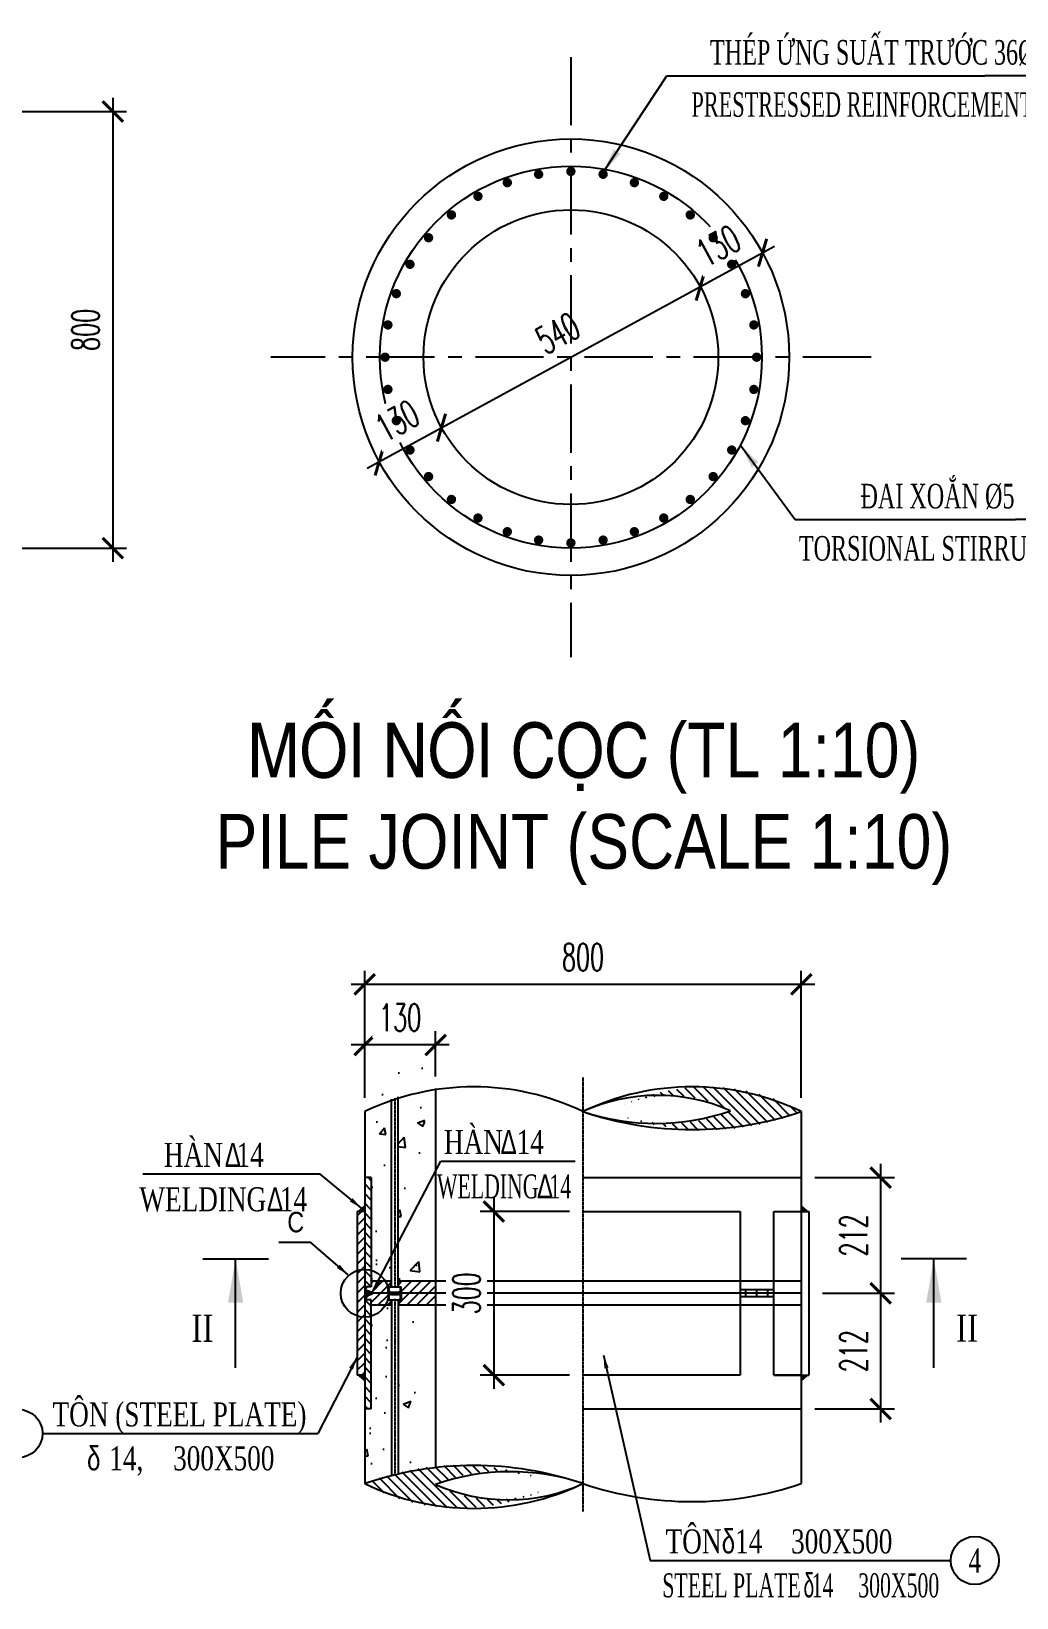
# Model space of a CAD drawing. Extents: x -687 to 808890, y -259 to 107959.
# Drawn here: x 771179 to 772984, y 73773 to 76643 of the extents above; entities that cross this region are included whole.
import ezdxf
from ezdxf.enums import TextEntityAlignment as Align

# ---------------------------------------------------------------- set-up
doc = ezdxf.new("R2010")
doc.units = 0
doc.header["$MEASUREMENT"] = 0
doc.header["$PDMODE"] = 3
doc.linetypes.add('CENTER', pattern=[2, 1.25, -0.25, 0.25, -0.25])
doc.linetypes.add('HIDDEN', pattern=[0.375, 0.25, -0.125])
doc.layers.get('0').update_dxf_attribs({"color": 3, "linetype": 'CONTINUOUS'})
doc.layers.get('DEFPOINTS').update_dxf_attribs({"linetype": 'CONTINUOUS'})
for name, color, linetype in [('HARCH', 9, 'CONTINUOUS'), ('Hatch', 5, 'CONTINUOUS'), ('khuat', 8, 'HIDDEN'), ('Kich thuoc', 4, 'CONTINUOUS'), ('KTHUOC', 2, 'CONTINUOUS'), ('Manh', 9, 'CONTINUOUS'), ('Text', 3, 'CONTINUOUS'), ('Thep chu', 1, 'CONTINUOUS'), ('Thep dai', 6, 'CONTINUOUS'), ('Tim', 8, 'CENTER'), ('VIEN', 3, 'CONTINUOUS')]:
    doc.layers.add(name, color=color, linetype=linetype)
doc.styles.add('DIM', font='isocp.shx')
doc.styles.add('HOA', font='VHAVAN.TTF')
doc.styles.add('Kichthuoc', font='romans.shx', dxfattribs={"width": 0.6})
doc.styles.get("Standard").update_dxf_attribs({"font": 'vntimeh.shx', "width": 0.65})
doc.styles.add('SYMBOL', font='greeks.shx', dxfattribs={"width": 0.8})
doc.styles.add('Ten', font='VHARIALN.TTF')
doc.linetypes.add('WELD', pattern='A,0.3,[130,ltypeshp.shx,S=0.25,R=0,X=0,Y=0.25],0.3', length=0.6)
doc.dimstyles.new('10a', dxfattribs={"dimscale": 200, "dimtxt": 0.22, "dimasz": 0.12, "dimexe": 0.12, "dimexo": 0.12, "dimgap": 0.1, "dimtad": 1, "dimdec": 0, "dimlfac": 0.5, "dimzin": 0, "dimdsep": 46, "dimtxsty": 'DIM', "dimblk": 'OBLIQUE', "dimcen": 0.09, "dimdle": 0.12, "dimclrd": 4, "dimclre": 4, "dimclrt": 3, "dimadec": 0, "dimazin": 0, "dimtfac": 1, "dimtdec": 0, "dimtmove": 0, "dimatfit": 0, "dimfxl": 1, "dimtolj": 1, "dimtzin": 0, "dimarcsym": 0})
doc.dimstyles.new('Dim 250', dxfattribs={"dimscale": 250, "dimtxt": 0.2, "dimasz": 0.15, "dimexe": 0.1, "dimexo": 0.1, "dimgap": 0.1, "dimtad": 1, "dimdec": 0, "dimlfac": -1, "dimzin": 0, "dimdsep": 46, "dimtxsty": 'Kichthuoc', "dimblk": 'ARCHTICK', "dimcen": 0.1, "dimdle": 0.1, "dimclrd": 4, "dimclre": 4, "dimclrt": 3, "dimadec": 0, "dimazin": 0, "dimtfac": 1, "dimtdec": 0, "dimtix": 1, "dimtmove": 2, "dimatfit": 3, "dimfxl": 1, "dimtfill": 1, "dimtolj": 1, "dimtzin": 0, "dimarcsym": 0})
doc.dimstyles.new('Le 250', dxfattribs={"dimscale": 250, "dimtxt": 0.22, "dimasz": 0.18, "dimexe": 0.1, "dimexo": 0.2, "dimgap": 0.1, "dimtad": 1, "dimdec": 0, "dimzin": 0, "dimdsep": 46, "dimtxsty": 'Kichthuoc', "dimblk": 'ARCHTICK', "dimcen": 0, "dimdle": 0.1, "dimclrd": 2, "dimclre": 2, "dimclrt": 256, "dimadec": 0, "dimazin": 0, "dimtfac": 1, "dimtdec": 0, "dimtix": 1, "dimtmove": 2, "dimatfit": 3, "dimfxl": 1, "dimtolj": 1, "dimtzin": 0, "dimarcsym": 0})
pattern_1 = [(135, (761014.759, 75512.651), (-8.838835, -8.838835), [])]

# ---------------------------------------------------------------- blocks, each defined once
blk = doc.blocks.new('_ArchTick')
at = {"color": 0, "linetype": 'ByBlock', "const_width": 0.15}
blk.add_lwpolyline([(-0.5, -0.5), (0.5, 0.5)], dxfattribs=at)
blk = doc.blocks.new('*D141')
at = {"layer": 'DEFPOINTS', "color": 0}
for p in [(771919.7, 74703.2), (771789.7, 74663.8)]:
    blk.add_point(p, dxfattribs=at)
at = {"layer": 'Kich thuoc', "color": 4, "lineweight": -2}
for p, q in [((771789.7, 74688.8), (771789.7, 74810.9)), ((771919.7, 74728.2), (771919.7, 74810.9)), ((771944.7, 74785.9), (771764.7, 74785.9))]:
    blk.add_line(p, q, dxfattribs=at)
at = {"layer": 'Kich thuoc', "color": 4, "lineweight": -2, "xscale": 37.5, "yscale": 37.5, "zscale": 37.5, "rotation": 180}
blk.add_blockref('_ArchTick', (771789.7, 74785.9), dxfattribs=at)
at = {"layer": 'Kich thuoc', "color": 4, "lineweight": -2, "xscale": 37.5, "yscale": 37.5, "zscale": 37.5}
blk.add_blockref('_ArchTick', (771919.7, 74785.9), dxfattribs=at)
at = {"layer": 'Kich thuoc', "color": 3, "insert": (771854.7, 74835.9), "char_height": 50, "attachment_point": 5, "style": 'Kichthuoc', "bg_fill": 3, "box_fill_scale": 1.25, "bg_fill_color": 256, "bg_fill_true_color": 13158600, "bg_fill_transparency": 0}
blk.add_mtext('\\A1;130', dxfattribs=at)
at = {"layer": 'DEFPOINTS', "color": 0}
blk.add_point((771789.7, 74785.9), dxfattribs=at)
blk = doc.blocks.new('Cati-i')
at = {"layer": 'Text'}
for p, q in [((-3, 0), (3, 0)), ((0, -10), (0, 0))]:
    blk.add_line(p, q, dxfattribs=at)
blk.add_solid([(-0.7, -4.03), (0.7, -4.03), (0, 0)], dxfattribs=at)
at = {"layer": 'Text', "width": 0.8}
blk.add_attdef('I', text='', height=2.5, dxfattribs=at).set_placement((-3.04, -7.62), align=Align.CENTER)
blk = doc.blocks.new('*D142')
at = {"layer": 'DEFPOINTS', "color": 0}
for p in [(772603.7, 74330.7), (772735.2, 74330.7), (772589.7, 74118.7)]:
    blk.add_point(p, dxfattribs=at)
at = {"layer": 'Kich thuoc', "color": 4, "lineweight": -2}
for p, q in [((772735.2, 74093.7), (772735.2, 74355.7)), ((772628.7, 74330.7), (772760.2, 74330.7)), ((772614.7, 74118.7), (772760.2, 74118.7))]:
    blk.add_line(p, q, dxfattribs=at)
at = {"layer": 'Kich thuoc', "color": 4, "lineweight": -2, "xscale": 37.5, "yscale": 37.5, "zscale": 37.5}
for p, rotation in [((772735.2, 74330.7), 90), ((772735.2, 74118.7), 270)]:
    blk.add_blockref('_ArchTick', p, dxfattribs=dict(at, rotation=rotation))
at = {"layer": 'Kich thuoc', "color": 3, "insert": (772685.2, 74224.7), "char_height": 50, "attachment_point": 5, "rotation": 90, "style": 'Kichthuoc', "bg_fill": 3, "box_fill_scale": 1.25, "bg_fill_color": 256, "bg_fill_true_color": 13158600, "bg_fill_transparency": 11732736}
blk.add_mtext('\\A1;212', dxfattribs=at)
blk = doc.blocks.new('*D143')
at = {"layer": 'DEFPOINTS', "color": 0}
for p in [(772589.7, 74542.7), (772735.2, 74542.7), (772603.7, 74330.7)]:
    blk.add_point(p, dxfattribs=at)
at = {"layer": 'Kich thuoc', "color": 4, "lineweight": -2}
for p, q in [((772735.2, 74305.7), (772735.2, 74567.7)), ((772614.7, 74542.7), (772760.2, 74542.7)), ((772628.7, 74330.7), (772760.2, 74330.7))]:
    blk.add_line(p, q, dxfattribs=at)
at = {"layer": 'Kich thuoc', "color": 4, "lineweight": -2, "xscale": 37.5, "yscale": 37.5, "zscale": 37.5}
for p, rotation in [((772735.2, 74542.7), 90), ((772735.2, 74330.7), 270)]:
    blk.add_blockref('_ArchTick', p, dxfattribs=dict(at, rotation=rotation))
at = {"layer": 'Kich thuoc', "color": 3, "insert": (772685.2, 74436.7), "char_height": 50, "attachment_point": 5, "rotation": 90, "style": 'Kichthuoc', "bg_fill": 3, "box_fill_scale": 1.25, "bg_fill_color": 256, "bg_fill_true_color": 13158600, "bg_fill_transparency": 2499568}
blk.add_mtext('\\A1;212', dxfattribs=at)
blk = doc.blocks.new('_Oblique')
at = {"color": 0, "linetype": 'ByBlock', "lineweight": -2}
blk.add_line((-0.5, -0.5), (0.5, 0.5), dxfattribs=at)
blk = doc.blocks.new('*D144')
at = {"layer": 'DEFPOINTS', "color": 0}
for p in [(772189.7, 74480.7), (772026.3, 74180.7), (772189.7, 74180.7)]:
    blk.add_point(p, dxfattribs=at)
at = {"layer": 'Kich thuoc', "color": 4, "lineweight": -2}
for p, q in [((772026.3, 74505.7), (772026.3, 74155.7)), ((772164.7, 74480.7), (772001.3, 74480.7)), ((772164.7, 74180.7), (772001.3, 74180.7))]:
    blk.add_line(p, q, dxfattribs=at)
at = {"layer": 'Kich thuoc', "color": 4, "lineweight": -2, "xscale": 37.5, "yscale": 37.5, "zscale": 37.5}
for p, rotation in [((772026.3, 74480.7), 90), ((772026.3, 74180.7), 270)]:
    blk.add_blockref('_ArchTick', p, dxfattribs=dict(at, rotation=rotation))
at = {"layer": 'Kich thuoc', "color": 3, "insert": (771976.3, 74330.7), "char_height": 50, "attachment_point": 5, "rotation": 90, "style": 'Kichthuoc', "bg_fill": 3, "box_fill_scale": 1.25, "bg_fill_color": 256, "bg_fill_true_color": 13158600, "bg_fill_transparency": 8319748}
blk.add_mtext('\\A1;300', dxfattribs=at)
blk = doc.blocks.new('*D145')
at = {"layer": 'DEFPOINTS', "color": 0}
for p in [(771789.7, 74896.8), (771789.7, 74720), (772589.7, 74663.8)]:
    blk.add_point(p, dxfattribs=at)
at = {"layer": 'Kich thuoc', "color": 4, "lineweight": -2}
for p, q in [((772614.7, 74896.8), (771764.7, 74896.8)), ((771789.7, 74745), (771789.7, 74921.8)), ((772589.7, 74688.8), (772589.7, 74921.8))]:
    blk.add_line(p, q, dxfattribs=at)
at = {"layer": 'Kich thuoc', "color": 4, "lineweight": -2, "xscale": 37.5, "yscale": 37.5, "zscale": 37.5, "rotation": 180}
blk.add_blockref('_ArchTick', (771789.7, 74896.8), dxfattribs=at)
at = {"layer": 'Kich thuoc', "color": 4, "lineweight": -2, "xscale": 37.5, "yscale": 37.5, "zscale": 37.5}
blk.add_blockref('_ArchTick', (772589.7, 74896.8), dxfattribs=at)
at = {"layer": 'Kich thuoc', "color": 3, "insert": (772189.7, 74946.8), "char_height": 50, "attachment_point": 5, "style": 'Kichthuoc', "bg_fill": 3, "box_fill_scale": 1.25, "bg_fill_color": 256, "bg_fill_true_color": 13158600, "bg_fill_transparency": 16089292}
blk.add_mtext('\\A1;800', dxfattribs=at)
blk = doc.blocks.new('*D184')
at = {"layer": 'DEFPOINTS', "color": 0}
for p in [(771116, 76496.3), (771116, 75696.3), (771328.2, 75696.3)]:
    blk.add_point(p, dxfattribs=at)
at = {"layer": 'Kich thuoc', "color": 4, "lineweight": -2}
for p, q in [((771328.2, 76521.3), (771328.2, 75671.3)), ((771141, 76496.3), (771353.2, 76496.3)), ((771141, 75696.3), (771353.2, 75696.3))]:
    blk.add_line(p, q, dxfattribs=at)
at = {"layer": 'Kich thuoc', "color": 4, "lineweight": -2, "xscale": 37.5, "yscale": 37.5, "zscale": 37.5}
for p, rotation in [((771328.2, 76496.3), 90), ((771328.2, 75696.3), 270)]:
    blk.add_blockref('_ArchTick', p, dxfattribs=dict(at, rotation=rotation))
at = {"layer": 'Kich thuoc', "color": 3, "insert": (771278.2, 76096.3), "char_height": 50, "attachment_point": 5, "rotation": 90, "style": 'Kichthuoc', "bg_fill": 3, "box_fill_scale": 1.25, "bg_fill_color": 256, "bg_fill_true_color": 13158600, "bg_fill_transparency": 11732736}
blk.add_mtext('\\A1;800', dxfattribs=at)
blk = doc.blocks.new('*D181')
at = {"layer": 'DEFPOINTS', "color": 0}
for p in [(771930.4, 75917.1), (771930.4, 75917.1), (771816.3, 75854.9)]:
    blk.add_point(p, dxfattribs=at)
at = {"layer": 'Kich thuoc', "color": 4, "lineweight": -2}
blk.add_line((771794.3, 75842.9), (771952.4, 75929.1), dxfattribs=at)
at = {"layer": 'Kich thuoc', "color": 4, "lineweight": -2, "xscale": 37.5, "yscale": 37.5, "zscale": 37.5}
for p, rotation in [((771930.4, 75917.1), 28.58698925842273), ((771816.3, 75854.9), 208.5869892584228)]:
    blk.add_blockref('_ArchTick', p, dxfattribs=dict(at, rotation=rotation))
at = {"layer": 'Kich thuoc', "color": 3, "insert": (771849.4, 75929.9), "char_height": 50, "attachment_point": 5, "rotation": 28.587, "style": 'Kichthuoc', "bg_fill": 3, "box_fill_scale": 1.25, "bg_fill_color": 256, "bg_fill_true_color": 13158600, "bg_fill_transparency": 11732736}
blk.add_mtext('\\A1;130', dxfattribs=at)
blk = doc.blocks.new('*D182')
at = {"layer": 'DEFPOINTS', "color": 0}
for p in [(772404.6, 76175.5), (772404.6, 76175.5), (771930.4, 75917.1)]:
    blk.add_point(p, dxfattribs=at)
at = {"layer": 'Kich thuoc', "color": 4, "lineweight": -2}
blk.add_line((771908.5, 75905.1), (772426.5, 76187.5), dxfattribs=at)
at = {"layer": 'Kich thuoc', "color": 4, "lineweight": -2, "xscale": 37.5, "yscale": 37.5, "zscale": 37.5}
for p, rotation in [((772404.6, 76175.5), 28.58698925857876), ((771930.4, 75917.1), 208.5869892585788)]:
    blk.add_blockref('_ArchTick', p, dxfattribs=dict(at, rotation=rotation))
at = {"layer": 'Kich thuoc', "color": 3, "insert": (772143.6, 76090.2), "char_height": 50, "attachment_point": 5, "rotation": 28.587, "style": 'Kichthuoc', "bg_fill": 3, "box_fill_scale": 1.25, "bg_fill_color": 256, "bg_fill_true_color": 13158600, "bg_fill_transparency": 8766896}
blk.add_mtext('\\A1;540', dxfattribs=at)
blk = doc.blocks.new('*D183')
at = {"layer": 'DEFPOINTS', "color": 0}
for p in [(772518.7, 76237.7), (772518.7, 76237.7), (772404.6, 76175.5)]:
    blk.add_point(p, dxfattribs=at)
at = {"layer": 'Kich thuoc', "color": 4, "lineweight": -2}
blk.add_line((772382.6, 76163.5), (772540.7, 76249.7), dxfattribs=at)
at = {"layer": 'Kich thuoc', "color": 4, "lineweight": -2, "xscale": 37.5, "yscale": 37.5, "zscale": 37.5}
for p, rotation in [((772518.7, 76237.7), 28.58698925876108), ((772404.6, 76175.5), 208.5869892587611)]:
    blk.add_blockref('_ArchTick', p, dxfattribs=dict(at, rotation=rotation))
at = {"layer": 'Kich thuoc', "color": 3, "insert": (772437.7, 76250.5), "char_height": 50, "attachment_point": 5, "rotation": 28.587, "style": 'Kichthuoc', "bg_fill": 3, "box_fill_scale": 1.25, "bg_fill_color": 256, "bg_fill_true_color": 13158600, "bg_fill_transparency": 2926108}
blk.add_mtext('\\A1;130', dxfattribs=at)

msp = doc.modelspace()

# ---------------------------------------------------------------- hatches: boundary and pattern name
at = {"layer": 'HARCH'}
h = msp.add_hatch(dxfattribs=at)
h.set_pattern_fill('ANSI31', color=256, scale=100, angle=90, style=0)
h.set_pattern_definition(pattern_1)
h.paths.add_polyline_path([(771919.7, 73980.5, -0.177243), (772112.6, 73991.7, 0.173829), (771789.7, 73982, 0.245422), (772123.5, 73973.5, -0.241912)])
at = {"layer": 'Hatch'}
h = msp.add_hatch(dxfattribs=at)
h.set_pattern_fill('ANSI31', color=256, scale=100, angle=90, style=0)
h.set_pattern_definition(pattern_1)
h.paths.add_polyline_path([(771801.7, 74542.7), (771789.7, 74542.7), (771789.7, 74342.7), (771801.7, 74342.7)])
h.paths.add_polyline_path([(771801.7, 74318.7), (771789.7, 74318.7), (771789.7, 74118.7), (771801.7, 74118.7)])
h = msp.add_hatch(dxfattribs=at)
h.set_pattern_fill('ANSI31', color=256, scale=100, style=0)
h.set_pattern_definition([(45, (0, -26365.04), (-8.83883476, 8.83883476), [])])
h.paths.add_polyline_path([(771789.7, 74480.7), (771775.7, 74480.7), (771775.7, 74372.2, -0.081492), (771789.7, 74374.5)])
h.paths.add_polyline_path([(771789.7, 74324.2), (771789.7, 74374.5, 0.081492), (771775.7, 74372.2), (771775.7, 74289.2, 0.081492), (771789.7, 74286.9)])
h.paths.add_polyline_path([(771789.7, 74286.9, -0.081492), (771775.7, 74289.2), (771775.7, 74180.7), (771789.7, 74180.7)])
h = msp.add_hatch(dxfattribs=at)
h.set_pattern_fill('ANSI31', color=256, scale=100, style=0)
h.set_pattern_definition([(45, (761014.759, 75512.651), (-8.838835, 8.838835), [])])
h.paths.add_polyline_path([(771832.7, 74342.7), (771837.7, 74342.7), (771837.7, 74352.7), (771801.7, 74352.7), (771801.7, 74342.7), (771789.7, 74342.7), (771789.7, 74337.2), (771803.7, 74332.2), (771803.7, 74330.7), (771832.7, 74330.7)])
h.paths.add_polyline_path([(771837.7, 74318.7), (771832.7, 74318.7), (771832.7, 74330.7), (771803.7, 74330.7), (771803.7, 74329.2), (771789.7, 74324.2), (771789.7, 74318.7), (771801.7, 74318.7), (771801.7, 74308.7), (771837.7, 74308.7)])
h.paths.add_polyline_path([(771919.7, 74352.7), (771851.7, 74352.7), (771851.7, 74342.7), (771856.7, 74342.7), (771856.7, 74330.7), (771919.7, 74330.7)])
h.paths.add_polyline_path([(771919.7, 74330.7), (771856.7, 74330.7), (771856.7, 74318.7), (771851.7, 74318.7), (771851.7, 74308.7), (771919.7, 74308.7)])

# ---------------------------------------------------------------- linework, layer by layer
msp.add_circle((772167.5, 76046.3), 270)
for p, q in [((772487.7, 74337.2), (772487.7, 74324.2)), ((772507.7, 74337.2), (772507.7, 74324.2)), ((772527.7, 74337.2), (772527.7, 74324.2))]:
    msp.add_line(p, q, dxfattribs=at)
for points in [[(771789.7, 74480.7), (771789.7, 74492.7), (771775.7, 74480.7)], [(772589.7, 74480.7), (772589.7, 74492.7), (772603.7, 74480.7)], [(771789.7, 74180.7), (771775.7, 74180.7), (771789.7, 74168.7)], [(772589.7, 74180.7), (772603.7, 74180.7), (772589.7, 74168.7)]]:
    msp.add_solid(points, dxfattribs=at)
at = {"layer": 'khuat'}
for p, q in [((772477.7, 74352.7), (772189.7, 74352.7)), ((772589.7, 74352.7), (772539.7, 74352.7)), ((772477.7, 74330.7), (772189.7, 74330.7)), ((772589.7, 74330.7), (772539.7, 74330.7)), ((772477.7, 74308.7), (772189.7, 74308.7)), ((772589.7, 74308.7), (772539.7, 74308.7))]:
    msp.add_line(p, q, dxfattribs=at)
at = {"layer": 'KTHUOC'}
for p, q in [((771383.5, 74549.4), (771707.3, 74549.4)), ((771929, 74573), (772175.6, 74573)), ((771199.4, 74073.8), (771704.1, 74073.8)), ((772312.6, 73841), (772863.7, 73841))]:
    msp.add_line(p, q, dxfattribs=at)
for centre in [(771155.4, 74073.8), (772907.7, 73841)]:
    msp.add_circle(centre, 44, dxfattribs=at)
for centre, radius, start, end in [((772389.7, 74245), 464.1, 64.4699, 115.5301), ((772389.7, 75250.7), 620, 251.1823, 288.8177), ((771989.7, 73395.1), 620, 71.1823, 108.8177), ((771989.7, 74400.7), 464.1, 244.4699, 295.5301), ((772056.9, 73586), 417.7, 71.4505, 109.1681), ((772053.1, 74280.8), 328.6, 246.0522, 294.5664), ((772389.7, 74568.9), 620, 251.1823, 288.8177)]:
    msp.add_arc(centre, radius, start, end, dxfattribs=at)
msp.add_solid([(771789.7, 74337.2), (771803.7, 74332.2), (771789.7, 74324.2), (771803.7, 74329.2)], dxfattribs=at)
at = {"layer": 'Manh', "linetype": 'WELD', "ltscale": 22}
for p, q in [((772189.7, 74480.7), (772477.7, 74480.7)), ((772477.7, 74480.7), (772477.7, 74180.7)), ((772477.7, 74480.7), (772477.7, 74180.7)), ((772539.7, 74180.7), (772539.7, 74480.7)), ((772539.7, 74480.7), (772589.7, 74480.7)), ((772477.7, 74180.7), (772189.7, 74180.7)), ((772589.7, 74180.7), (772539.7, 74180.7))]:
    msp.add_line(p, q, dxfattribs=at)
at = {"layer": 'Thep chu', "const_width": 8.56}
for points in [[(772104.2, 76380.8, 1), (772112.6, 76382.3, 1)], [(772163.2, 76386.7, 1), (772171.8, 76386.7, 1)], [(772222.4, 76382.3, 1), (772230.8, 76380.8, 1)], [(772047, 76364.7, 1), (772055.1, 76367.6, 1)], [(772279.9, 76367.6, 1), (772287.9, 76364.7, 1)], [(771993.6, 76339, 1), (772001, 76343.2, 1)], [(772334, 76343.2, 1), (772341.4, 76339, 1)], [(771945.4, 76304.3, 1), (771952, 76309.8, 1)], [(771904, 76261.8, 1), (771909.5, 76268.4, 1)], [(771870.6, 76212.8, 1), (771874.8, 76220.2, 1)], [(771846.2, 76158.7, 1), (771849.1, 76166.7, 1)], [(771831.5, 76101.2, 1), (771833, 76109.6, 1)], [(772502, 76109.6, 1), (772503.5, 76101.2, 1)], [(771827.1, 76042, 1), (771827.1, 76050.6, 1)], [(772507.9, 76050.6, 1), (772507.9, 76042, 1)], [(772503.5, 75991.4, 1), (772502, 75983, 1)], [(772488.8, 75933.9, 1), (772485.9, 75925.9, 1)], [(772464.4, 75879.8, 1), (772460.1, 75872.4, 1)], [(772431, 75830.8, 1), (772425.5, 75824.2, 1)], [(771952, 75782.8, 1), (771945.4, 75788.3, 1)], [(772389.6, 75788.3, 1), (772383, 75782.8, 1)], [(772001, 75749.4, 1), (771993.6, 75753.6, 1)], [(772341.4, 75753.6, 1), (772334, 75749.4, 1)], [(772055.1, 75725, 1), (772047, 75727.9, 1)], [(772287.9, 75727.9, 1), (772279.9, 75725, 1)], [(772112.6, 75710.3, 1), (772104.2, 75711.8, 1)], [(772171.8, 75705.9, 1), (772163.2, 75705.9, 1)], [(772230.8, 75711.8, 1), (772222.4, 75710.3, 1)]]:
    msp.add_lwpolyline(points, format="xyb", close=True, dxfattribs=at)
at = {"layer": 'Thep dai'}
msp.add_circle((772167.5, 76046.3), 350, dxfattribs=at)
at = {"layer": 'Tim'}
for p, q in [((772189.7, 74725.9), (772189.7, 73930.5)), ((771844.7, 74688.5), (771844.7, 74340.7)), ((771844.7, 74320.7), (771844.7, 73999.8))]:
    msp.add_line(p, q, dxfattribs=at)
at = {"layer": 'VIEN'}
for p, q in [((771919.7, 74706.3), (771919.7, 74355.7)), ((771838.6, 74342.7), (771838.6, 74686.3)), ((771850.8, 74342.7), (771850.8, 74690.6)), ((771789.7, 74663.8), (771789.7, 74337.2)), ((772589.7, 74663.8), (772589.7, 74330.7)), ((771801.7, 74542.7), (771789.7, 74542.7)), ((771801.7, 74542.7), (771801.7, 74342.7)), ((772189.7, 74542.7), (772589.7, 74542.7)), ((771789.7, 74480.7), (771775.7, 74480.7)), ((771775.7, 74480.7), (771775.7, 74180.7)), ((771789.7, 74468.7), (771789.7, 74192.7)), ((772189.7, 74480.7), (772477.7, 74480.7)), ((772539.7, 74480.7), (772603.7, 74480.7)), ((772603.7, 74480.7), (772603.7, 74180.7)), ((771838.6, 74352.7), (771801.7, 74352.7)), ((771837.7, 74342.7), (771837.7, 74352.7)), ((772189.7, 74352.7), (771850.8, 74352.7)), ((771851.7, 74342.7), (771851.7, 74352.7)), ((771919.7, 74355.7), (771919.7, 74305.7)), ((772539.7, 74352.7), (772477.7, 74352.7)), ((771801.7, 74342.7), (771789.7, 74342.7)), ((771803.7, 74332.2), (771789.7, 74337.2)), ((771803.7, 74329.2), (771789.7, 74324.2)), ((771789.7, 74324.2), (771789.7, 73982)), ((771803.7, 74332.2), (771803.7, 74330.7)), ((771803.7, 74329.2), (771803.7, 74330.7)), ((772189.7, 74330.7), (771803.7, 74330.7)), ((771832.7, 74330.7), (771832.7, 74342.7)), ((771832.7, 74342.7), (771837.7, 74342.7)), ((771832.7, 74330.7), (771832.7, 74318.7)), ((771838.6, 74342.7), (771850.8, 74342.7)), ((771838.6, 74332.7), (771850.8, 74332.7)), ((771838.6, 74328.7), (771850.8, 74328.7)), ((771851.7, 74342.7), (771856.7, 74342.7)), ((771856.7, 74330.7), (771856.7, 74342.7)), ((771856.7, 74330.7), (771856.7, 74318.7)), ((772539.7, 74337.2), (772477.7, 74337.2)), ((772539.7, 74330.7), (772477.7, 74330.7)), ((772539.7, 74324.2), (772477.7, 74324.2)), ((772589.7, 74330.7), (772589.7, 73982)), ((771801.7, 74318.7), (771789.7, 74318.7)), ((771801.7, 74118.7), (771801.7, 74318.7)), ((771838.6, 74308.7), (771801.7, 74308.7)), ((771832.7, 74318.7), (771837.7, 74318.7)), ((771837.7, 74312.7), (771837.7, 74318.8)), ((771837.7, 74318.7), (771837.7, 74308.7)), ((771838.6, 74318.7), (771838.6, 73998.2)), ((771838.6, 74318.7), (771850.8, 74318.7)), ((771850.8, 74318.7), (771850.8, 74001.4)), ((772189.7, 74308.7), (771850.8, 74308.7)), ((771851.7, 74318.7), (771856.7, 74318.7)), ((771851.7, 74318.7), (771851.7, 74308.7)), ((771919.7, 74305.7), (771919.7, 74013)), ((772539.7, 74308.7), (772477.7, 74308.7)), ((771789.7, 74180.7), (771775.7, 74180.7)), ((772539.7, 74180.7), (772603.7, 74180.7)), ((771801.7, 74118.7), (771789.7, 74118.7)), ((772189.7, 74118.7), (772589.7, 74118.7))]:
    msp.add_line(p, q, dxfattribs=at)
msp.add_circle((771789.7, 74330.7), 43.8, dxfattribs=at)
for centre, start, end in [((771838.6, 74337.7), 90, 270), ((771838.6, 74323.7), 90, 270), ((771850.8, 74337.7), 270, 90), ((771850.8, 74323.7), 270, 90)]:
    msp.add_arc(centre, 5, start, end, dxfattribs=at)

# ---------------------------------------------------------------- block references
at = {"layer": 'Hatch', "xscale": 20, "yscale": 20, "zscale": 20}
msp.add_blockref('Cati-i', (771553.2, 74394.1), dxfattribs=at).add_auto_attribs({'I': 'II'})
at = {"layer": 'Hatch'}
ref = msp.add_blockref('Cati-i', (772832.5, 74394.1), dxfattribs=dict(at, xscale=-20, yscale=20, zscale=20))
ref.add_attrib('I', 'II', dxfattribs={"layer": 'Text', "height": 50, "width": 0.8}).set_placement((772893.4, 74241.8), align=Align.CENTER)

# ---------------------------------------------------------------- texts
at = {"layer": 'Text'}
for s, height, width, p in [('thÐp øng suÊt tr\xadíc 36%%c10.7', 45, 0.65, (772759.3, 76582.5)), ('prestressed reinforcement 36%%c10.7', 45, 0.6, (772777.6, 76486.8)), ('®ai xo¾n %%C5', 45, 0.65, (772839.3, 75769.2)), ('torsional stirrup %%C5', 45, 0.65, (772839.3, 75673.5)), ('T«n (steel plate)', 44, 0.75, (771450.4, 74086.8)), ('14,', 44, 0.75, (771352.9, 74006.3)), ('300x500', 44, 0.75, (771531.5, 74006.3)), ('T«n  14', 44, 0.75, (772429.7, 73854)), ('300x500', 44, 0.75, (772663.8, 73854)), ('steel plate  14', 44, 0.6, (772491.8, 73773.5)), ('300x500', 44, 0.6, (772768.3, 73773.5))]:
    msp.add_text(s, height=height, dxfattribs=dict(at, width=width)).set_placement(p, align=Align.CENTER)
at = {"layer": 'Text', "color": 3, "style": 'Ten'}
for s, p in [('mèi nèi cäc (TL 1:10)', (772191.4, 75276.2)), ('pile joint (scale 1:10)', (772191.4, 75108.9))]:
    msp.add_text(s, height=100, dxfattribs=at).set_placement(p, align=Align.CENTER)
at = {"layer": 'Text', "width": 0.75}
for s, p in [('Hµn  14', (771935.1, 74586)), ('Hµn  14', (771421.9, 74562.4)), ('welding  14', (771376.8, 74481))]:
    msp.add_text(s, height=44, dxfattribs=at).set_placement(p)
at = {"layer": 'Text', "style": 'SYMBOL'}
for s, width, p in [('D', 0.75, (772038.7, 74586)), ('D', 0.75, (771533.4, 74562.4)), ('D', 0.75, (771610.7, 74481)), ('d', 0.75, (771281, 74006.3)), ('d', 0.75, (772443.9, 73854)), ('d', 0.6, (772593.8, 73773.5))]:
    msp.add_text(s, height=44, dxfattribs=dict(at, width=width)).set_placement(p)
at = {"layer": 'Text', "color": 3, "style": 'HOA', "width": 0.85}
msp.add_text('c', height=37.5, dxfattribs=at).set_placement((771647.9, 74442.5))
at = {"layer": 'Text', "width": 0.7}
msp.add_text('4', height=44, dxfattribs=at).set_placement((772907.7, 73841), align=Align.MIDDLE)

# ---------------------------------------------------------------- dimensions: what is measured, and where the dimension line sits
at = {"layer": 'Kich thuoc'}
dim = msp.add_linear_dim(base=(771328.2, 75696.3), p1=(771116, 76496.3), p2=(771116, 75696.3), angle=90, dimstyle='Dim 250', dxfattribs=at)
dim.commit()
dim.dimension.update_dxf_attribs({"geometry": '*D184', "text_midpoint": (771278.2, 76096.3)})

# ---------------------------------------------------------------- leaders
for points in [[(772227.3, 76385.7), (772343.6, 76562.1), (772926, 76562.1)], [(773434.8, 76373.9), (773177.3, 76562.1), (772926, 76562.1)], [(772478.2, 75885.1), (772578.7, 75748.8), (772982.4, 75748.8)], [(773262, 75898.4), (773033.5, 75748.8), (772982.4, 75748.8)]]:
    msp.add_leader(points, dimstyle='Le 250', override={"dimtad": 0}, dxfattribs=at)
at = {"layer": 'KTHUOC'}
for points in [[(771783.7, 74486.7), (771707.3, 74549.4)], [(771759.4, 74364.4), (771691.2, 74424), (771632.1, 74424)], [(771775.7, 74213.9), (771704.1, 74073.8)], [(772227.4, 74217.1), (772312.6, 73841)]]:
    msp.add_leader(points, dimstyle='10a', dxfattribs=at)

# ---------------------------------------------------------------- next in the draw order: dimensions: what is measured, and where the dimension line sits
at = {"layer": 'Kich thuoc'}
dim = msp.add_aligned_dim(p1=(771816.3, 75854.9), p2=(771930.4, 75917.1), distance=0, dimstyle='Dim 250', dxfattribs=at)
dim.commit()
dim.dimension.update_dxf_attribs({"geometry": '*D181', "text_midpoint": (771849.4, 75929.9)})
dim = msp.add_linear_dim(base=(771789.7, 74785.9), p1=(771919.7, 74703.2), p2=(771789.7, 74663.8), dimstyle='Dim 250', dxfattribs=at)
dim.commit()
dim.dimension.update_dxf_attribs({"geometry": '*D141', "text_midpoint": (771854.7, 74835.9)})
for base, p1, p2, picture, middle in [((772026.3, 74180.7), (772189.7, 74480.7), (772189.7, 74180.7), '*D144', (771976.3, 74330.7)), ((772735.2, 74330.7), (772589.7, 74118.7), (772603.7, 74330.7), '*D142', (772685.2, 74224.7))]:
    dim = msp.add_linear_dim(base=base, p1=p1, p2=p2, angle=90, dimstyle='Dim 250', dxfattribs=at)
    dim.commit()
    dim.dimension.update_dxf_attribs({"geometry": picture, "text_midpoint": middle})

# ---------------------------------------------------------------- next in the draw order: hatches: boundary and pattern name
h = msp.add_hatch()
h.set_pattern_fill('AR-CONC', color=256, scale=20, style=0)
h.set_pattern_definition([(50, (774435.81, 75725.53), (143.452, -12.5504), [15, -165]), (355, (774435.81, 75725.53), (-27.75, 150.4384), [12, -132]), (100.4514, (774447.76, 75724.49), (115.702, 137.888), [12.748, -140.2284]), (46.184, (774435.81, 75765.53), (213.448, -33.104), [22.5, -247.5]), (96.6356, (774453.6, 75762.78), (186.933, 194.824), [19.122, -210.343]), (351.184, (774435.8, 75765.53), (186.932, 194.824), [18, -198]), (21, (774455.81, 75755.53), (119.3814, -80.5238), [15, -165]), (326, (774455.81, 75755.53), (48.663, 145.03), [12, -132]), (71.4514, (774465.76, 75748.82), (168.0445, 64.506), [12.748, -140.2284]), (37.5, (774435.81, 75725.534), (2.432, 66.5788), [0, -130.4, 0, -134, 0, -132.5]), (7.5, (774435.81, 75725.534), (52.6139, 78.8823), [0, -76.4, 0, -127.4, 0, -50.5]), (327.5, (774391.21, 75725.534), (106.7645, -4.511), [0, -50, 0, -156, 0, -207]), (317.5, (774371.21, 75725.53), (116.6372, 20.021), [0, -65, 0, -103.6, 0, -147])])
h.paths.add_polyline_path([(771899.7, 74765.1, 0.035044), (771850.8, 74752.5), (771850.8, 74352.7), (771899.7, 74352.7), (771899.7, 74355.7)])
h.paths.add_polyline_path([(771838.6, 74748.2, 0.037383), (771789.7, 74725.7), (771789.7, 74542.7), (771801.7, 74542.7), (771801.7, 74352.7), (771838.6, 74352.7)])
h.paths.add_polyline_path([(771899.7, 74305.7), (771899.7, 74308.7), (771850.8, 74308.7), (771850.8, 74001.4, -0.02602), (771899.7, 74010.7)])
h.paths.add_polyline_path([(771838.6, 74308.7), (771801.7, 74308.7), (771801.7, 74118.7), (771789.7, 74118.7), (771789.7, 73982, -0.026933), (771838.6, 73998.2)])

# ---------------------------------------------------------------- next in the draw order: linework, layer by layer
at = {"layer": 'KTHUOC'}
msp.add_arc((771989.7, 74245), 464.1, 64.4699, 115.5301, dxfattribs=at)
at = {"layer": 'Thep chu', "const_width": 8.56}
for points in [[(771833, 75983, 1), (771831.5, 75991.4, 1)], [(771849.1, 75925.9, 1), (771846.2, 75933.9, 1)], [(771874.8, 75872.4, 1), (771870.6, 75879.8, 1)], [(771909.5, 75824.2, 1), (771904, 75830.8, 1)]]:
    msp.add_lwpolyline(points, format="xyb", close=True, dxfattribs=at)

# ---------------------------------------------------------------- next in the draw order: texts
at = {"layer": 'Text', "width": 0.6}
msp.add_text('welding  14', height=44, dxfattribs=at).set_placement((771922.2, 74504.6))
at = {"layer": 'Text', "style": 'SYMBOL', "width": 0.75}
msp.add_text('D', height=44, dxfattribs=at).set_placement((772105.4, 74504.6))

# ---------------------------------------------------------------- next in the draw order: dimensions: what is measured, and where the dimension line sits
at = {"layer": 'Kich thuoc'}
dim = msp.add_aligned_dim(p1=(771930.4, 75917.1), p2=(772404.6, 76175.5), distance=0, dimstyle='Dim 250', dxfattribs=at)
dim.commit()
dim.dimension.update_dxf_attribs({"geometry": '*D182', "text_midpoint": (772143.6, 76090.2)})
dim = msp.add_linear_dim(base=(772735.2, 74542.7), p1=(772603.7, 74330.7), p2=(772589.7, 74542.7), angle=90, dimstyle='Dim 250', dxfattribs=at)
dim.commit()
dim.dimension.update_dxf_attribs({"geometry": '*D143', "text_midpoint": (772685.2, 74436.7)})

# ---------------------------------------------------------------- next in the draw order: leaders
at = {"layer": 'KTHUOC'}
msp.add_leader([(771803.7, 74332.2), (771929, 74573)], dimstyle='10a', dxfattribs=at)

# ---------------------------------------------------------------- next in the draw order: linework, layer by layer
at = {"layer": 'Tim', "ltscale": 100}
for p, q in [((772167.5, 76596.3), (772167.5, 75496.3)), ((772717.5, 76046.3), (771617.5, 76046.3))]:
    msp.add_line(p, q, dxfattribs=at)

# ---------------------------------------------------------------- next in the draw order: dimensions: what is measured, and where the dimension line sits
at = {"layer": 'Kich thuoc'}
dim = msp.add_aligned_dim(p1=(772404.6, 76175.5), p2=(772518.7, 76237.7), distance=0, dimstyle='Dim 250', dxfattribs=at)
dim.commit()
dim.dimension.update_dxf_attribs({"geometry": '*D183', "text_midpoint": (772437.7, 76250.5)})
dim = msp.add_linear_dim(base=(771789.7, 74896.8), p1=(772589.7, 74663.8), p2=(771789.7, 74720), dimstyle='Dim 250', dxfattribs=at)
dim.commit()
dim.dimension.update_dxf_attribs({"geometry": '*D145', "text_midpoint": (772189.7, 74946.8)})

# ---------------------------------------------------------------- next in the draw order: hatches: boundary and pattern name
at = {"layer": 'HARCH'}
h = msp.add_hatch(dxfattribs=at)
h.set_pattern_fill('ANSI31', color=256, scale=100, angle=90, style=0)
h.set_pattern_definition([(135, (761114.759, 75450.753), (-8.838835, -8.838835), [])])
h.paths.add_polyline_path([(772459.7, 74665.2, -0.177243), (772266.8, 74654.1, 0.173829), (772589.7, 74663.8, 0.245422), (772255.9, 74672.3, -0.241912)])

# ---------------------------------------------------------------- next in the draw order: linework, layer by layer
msp.add_circle((772167.5, 76046.3), 400)
at = {"layer": 'KTHUOC'}
for centre, radius, start, end in [((772326.3, 74364.9), 328.6, 66.0522, 114.5664), ((772322.6, 75059.7), 417.7, 251.4505, 289.1681)]:
    msp.add_arc(centre, radius, start, end, dxfattribs=at)
at = {"layer": 'Thep chu', "const_width": 8.56}
for points in [[(772383, 76309.8, 1), (772389.6, 76304.3, 1)], [(772425.5, 76268.4, 1), (772431, 76261.8, 1)], [(772460.1, 76220.2, 1), (772464.4, 76212.8, 1)], [(772485.9, 76166.7, 1), (772488.8, 76158.7, 1)]]:
    msp.add_lwpolyline(points, format="xyb", close=True, dxfattribs=at)

doc.saveas('drawing.dxf')
